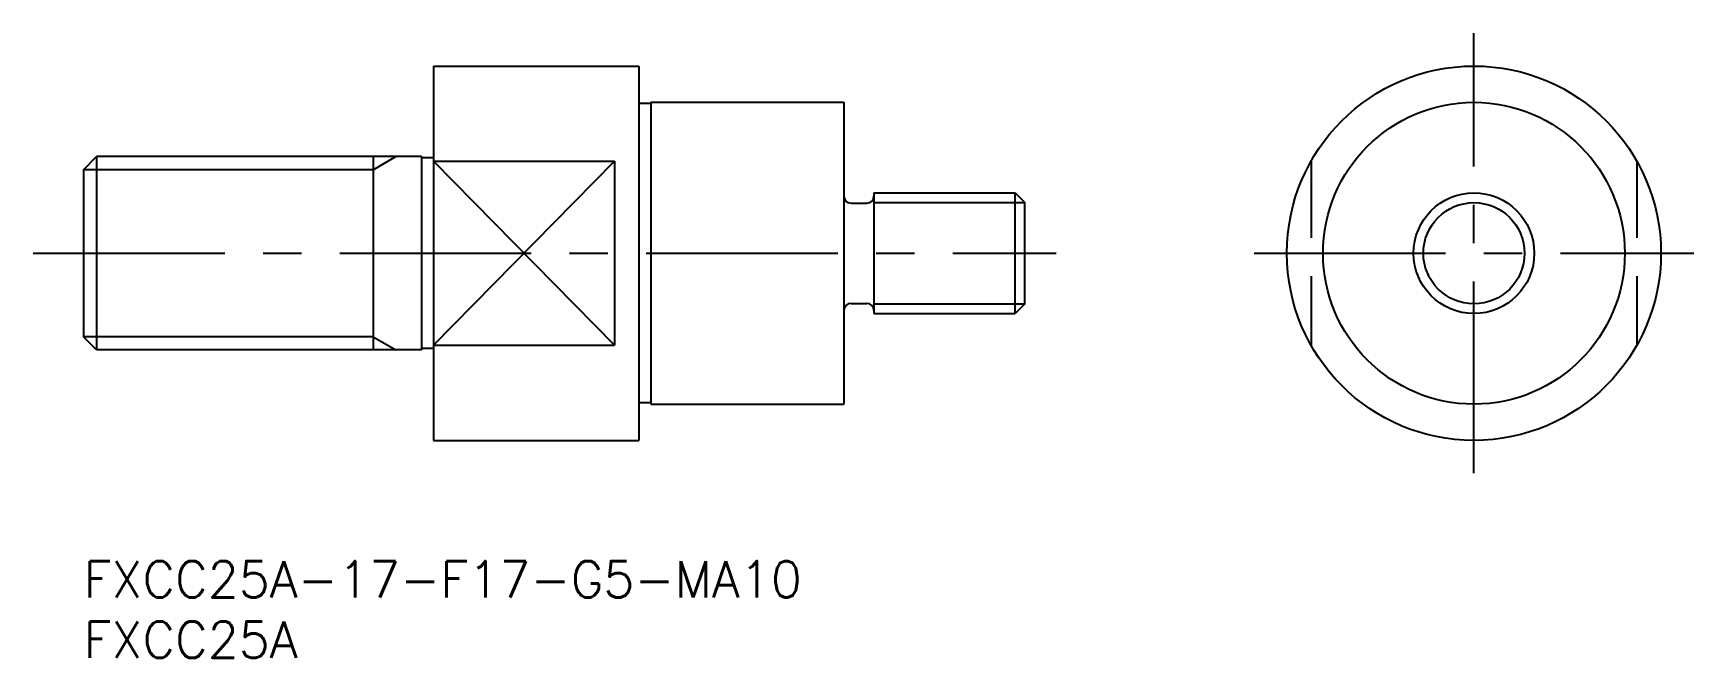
# Model space of a CAD drawing. Extents: x -4 to 133, y -8 to 44.
import ezdxf

# ---------------------------------------------------------------- set-up
doc = ezdxf.new("R2010")
doc.units = 0
doc.header["$LTSCALE"] = 0.5
doc.linetypes.add('CENTER', pattern=[50.8, 31.75, -6.35, 6.35, -6.35])
doc.linetypes.add('DASHED', pattern=[19.05, 12.7, -6.35])
for name, color, linetype in [('MSM_CENTER', 1, 'CENTER'), ('MSM_CONTINUOUS', 7, 'CONTINUOUS'), ('MSM_DASHED', 4, 'DASHED'), ('MSM_NARROW', 5, 'CONTINUOUS'), ('MSM_PART_NUMBER', 7, 'CONTINUOUS')]:
    doc.layers.add(name, color=color, linetype=linetype)
doc.styles.get("Standard").update_dxf_attribs({"font": 'txt.shx', "height": 3, "bigfont": 'bigfont.shx'})

# ---------------------------------------------------------------- blocks, each defined once
blk = doc.blocks.new('*U13')
at = {"layer": 'MSM_PART_NUMBER'}
blk.add_text('FXCC25A-17-F17-G5-MA10', height=3, dxfattribs=at).set_placement((0, -3))
blk = doc.blocks.new('*U14')
at = {"layer": 'MSM_PART_NUMBER'}
blk.add_text('FXCC25A', height=3, dxfattribs=at).set_placement((0, -8))

msp = doc.modelspace()

# ---------------------------------------------------------------- linework, layer by layer
at = {"layer": 'MSM_CENTER'}
for p, q in [((115.22, 7.28), (115.22, 43.72)), ((-4.17, 25.5), (80.61, 25.5)), ((97, 25.5), (133.44, 25.5))]:
    msp.add_line(p, q, dxfattribs=at)
at = {"layer": 'MSM_CONTINUOUS'}
for p, q in [((29, 41), (29, 10)), ((29, 41), (46, 41)), ((46, 41), (46, 10)), ((47, 37.9), (46, 37.9)), ((47, 38), (63, 38)), ((47, 38), (47, 13)), ((63, 38), (63, 13)), ((0, 32.42), (1.08, 33.5)), ((28, 33.5), (1.08, 33.5)), ((1.08, 33.5), (1.08, 17.5)), ((24, 33.5), (24, 17.5)), ((28, 33.5), (28, 17.5)), ((29, 33.4), (28, 33.4)), ((29, 33.12), (44, 33.12)), ((44, 33.12), (44, 17.88)), ((0, 32.42), (0, 18.58)), ((65.5, 30.5), (65.5, 20.5)), ((65.5, 30.5), (77.19, 30.5)), ((77.19, 20.5), (77.19, 30.5)), ((77.19, 30.5), (78, 29.69)), ((63.6, 29.65), (64.9, 29.65)), ((78, 21.31), (78, 29.69)), ((63.6, 21.35), (64.9, 21.35)), ((78, 21.31), (77.19, 20.5)), ((65.5, 20.5), (77.19, 20.5)), ((1.08, 17.5), (0, 18.58)), ((28, 17.5), (1.08, 17.5)), ((29, 17.6), (28, 17.6)), ((29, 17.88), (44, 17.88)), ((47, 13.1), (46, 13.1)), ((47, 13), (63, 13)), ((29, 10), (46, 10))]:
    msp.add_line(p, q, dxfattribs=at)
for radius in [15.5, 12.5, 5]:
    msp.add_circle((115.22, 25.5), radius, dxfattribs=at)
for centre, start, end in [((63.6, 30.25), 180, 270), ((64.9, 30.25), 270, 0), ((63.6, 20.75), 90, 180), ((64.9, 20.75), 360, 90)]:
    msp.add_arc(centre, 0.6, start, end, dxfattribs=at)
at = {"layer": 'MSM_DASHED'}
for p, q in [((101.72, 33.12), (101.72, 17.88)), ((128.72, 33.12), (128.72, 17.88))]:
    msp.add_line(p, q, dxfattribs=at)
at = {"layer": 'MSM_NARROW'}
for p, q in [((24, 32.42), (25.87, 33.5)), ((29, 33.12), (44, 17.88)), ((29, 17.88), (44, 33.12)), ((24, 32.42), (0, 32.42)), ((65.5, 29.69), (78, 29.69)), ((65.5, 21.31), (78, 21.31)), ((24, 18.58), (0, 18.58)), ((24, 18.58), (25.87, 17.5))]:
    msp.add_line(p, q, dxfattribs=at)
msp.add_circle((115.22, 25.5), 4.19, dxfattribs=at)

# ---------------------------------------------------------------- block references
at = {"layer": 'MSM_CONTINUOUS'}
for name in ['*U13', '*U14']:
    msp.add_blockref(name, (0, 0), dxfattribs=at)

doc.saveas('drawing.dxf')
